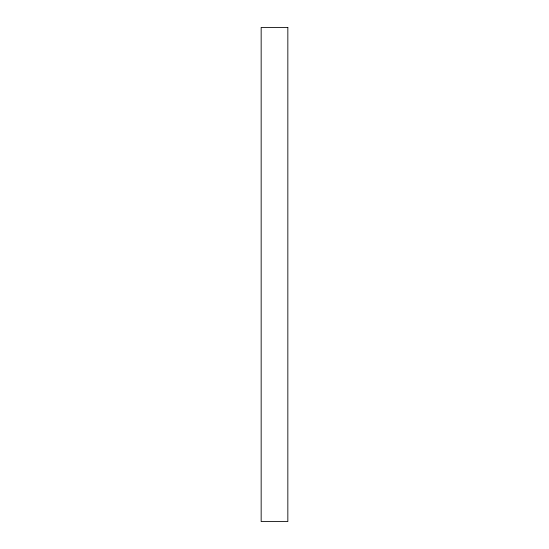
<?xml version="1.0" encoding="UTF-8"?>
<svg xmlns="http://www.w3.org/2000/svg" width="549" height="549" viewBox="0 0 549 549"><rect width="100%" height="100%" fill="white"/><g stroke="black" fill="none" stroke-linecap="round" stroke-linejoin="round"><path stroke-width="0.82" d="M287.841 27.45L261.159 27.45L261.159 521.55L287.841 521.55L287.841 27.45"/></g></svg>
